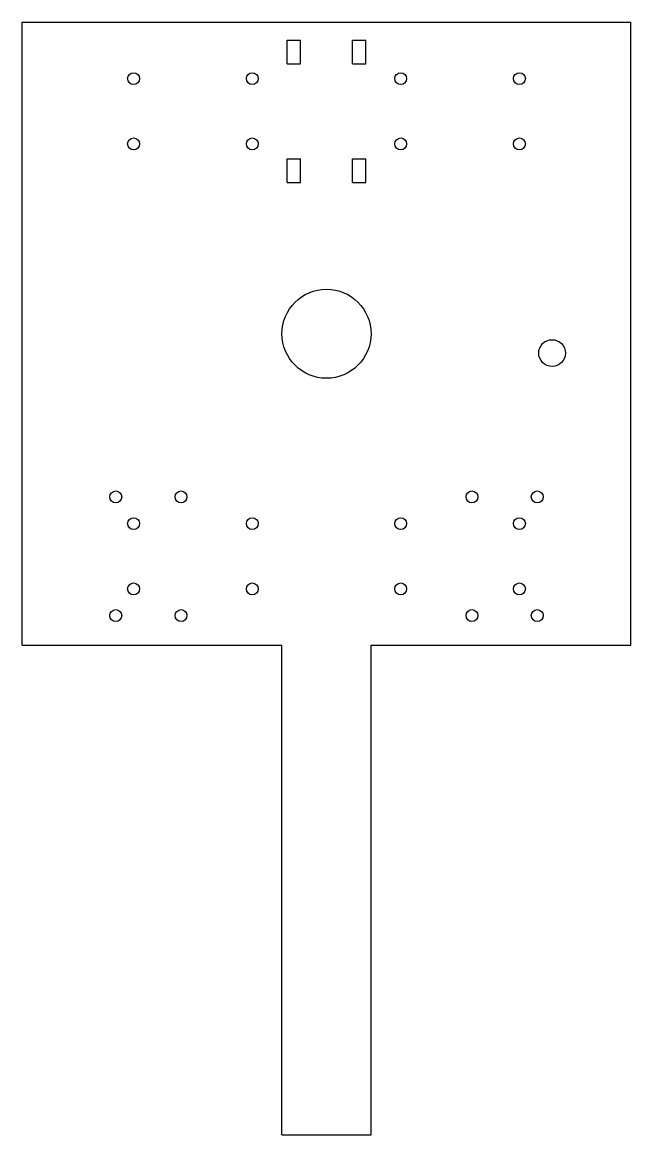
# Model space of a CAD drawing. Header units: millimetres. Extents: x 0 to 410, y -750 to 0.
import ezdxf

# ---------------------------------------------------------------- set-up
doc = ezdxf.new("R2010")
doc.units = ezdxf.units.MM
doc.layers.add('flat', color=7, linetype='CONTINUOUS')

msp = doc.modelspace()

# ---------------------------------------------------------------- linework, layer by layer
at = {"layer": 'flat'}
for p, q in [((0, -420), (0, 0)), ((0, 0), (410, 0)), ((410, -420), (410, 0)), ((178.5, -28), (178.5, -12)), ((178.5, -12), (187.5, -12)), ((187.5, -28), (187.5, -12)), ((222.5, -28), (222.5, -12)), ((222.5, -12), (231.5, -12)), ((231.5, -28), (231.5, -12)), ((178.5, -28), (187.5, -28)), ((222.5, -28), (231.5, -28)), ((178.5, -108), (178.5, -92)), ((178.5, -92), (187.5, -92)), ((187.5, -108), (187.5, -92)), ((222.5, -108), (222.5, -92)), ((222.5, -92), (231.5, -92)), ((231.5, -108), (231.5, -92)), ((178.5, -108), (187.5, -108)), ((222.5, -108), (231.5, -108)), ((0, -420), (175, -420)), ((175, -750), (175, -420)), ((235, -750), (235, -420)), ((235, -420), (410, -420)), ((175, -750), (235, -750))]:
    msp.add_line(p, q, dxfattribs=at)
for centre, radius in [((75, -38), 4), ((155, -38), 4), ((255, -38), 4), ((335, -38), 4), ((75, -82), 4), ((155, -82), 4), ((255, -82), 4), ((335, -82), 4), ((205, -210), 30), ((357, -223), 9), ((63, -320), 4), ((107, -320), 4), ((303, -320), 4), ((347, -320), 4), ((75, -338), 4), ((155, -338), 4), ((255, -338), 4), ((335, -338), 4), ((75, -382), 4), ((155, -382), 4), ((255, -382), 4), ((335, -382), 4), ((63, -400), 4), ((107, -400), 4), ((303, -400), 4), ((347, -400), 4)]:
    msp.add_circle(centre, radius, dxfattribs=at)

doc.saveas('drawing.dxf')
